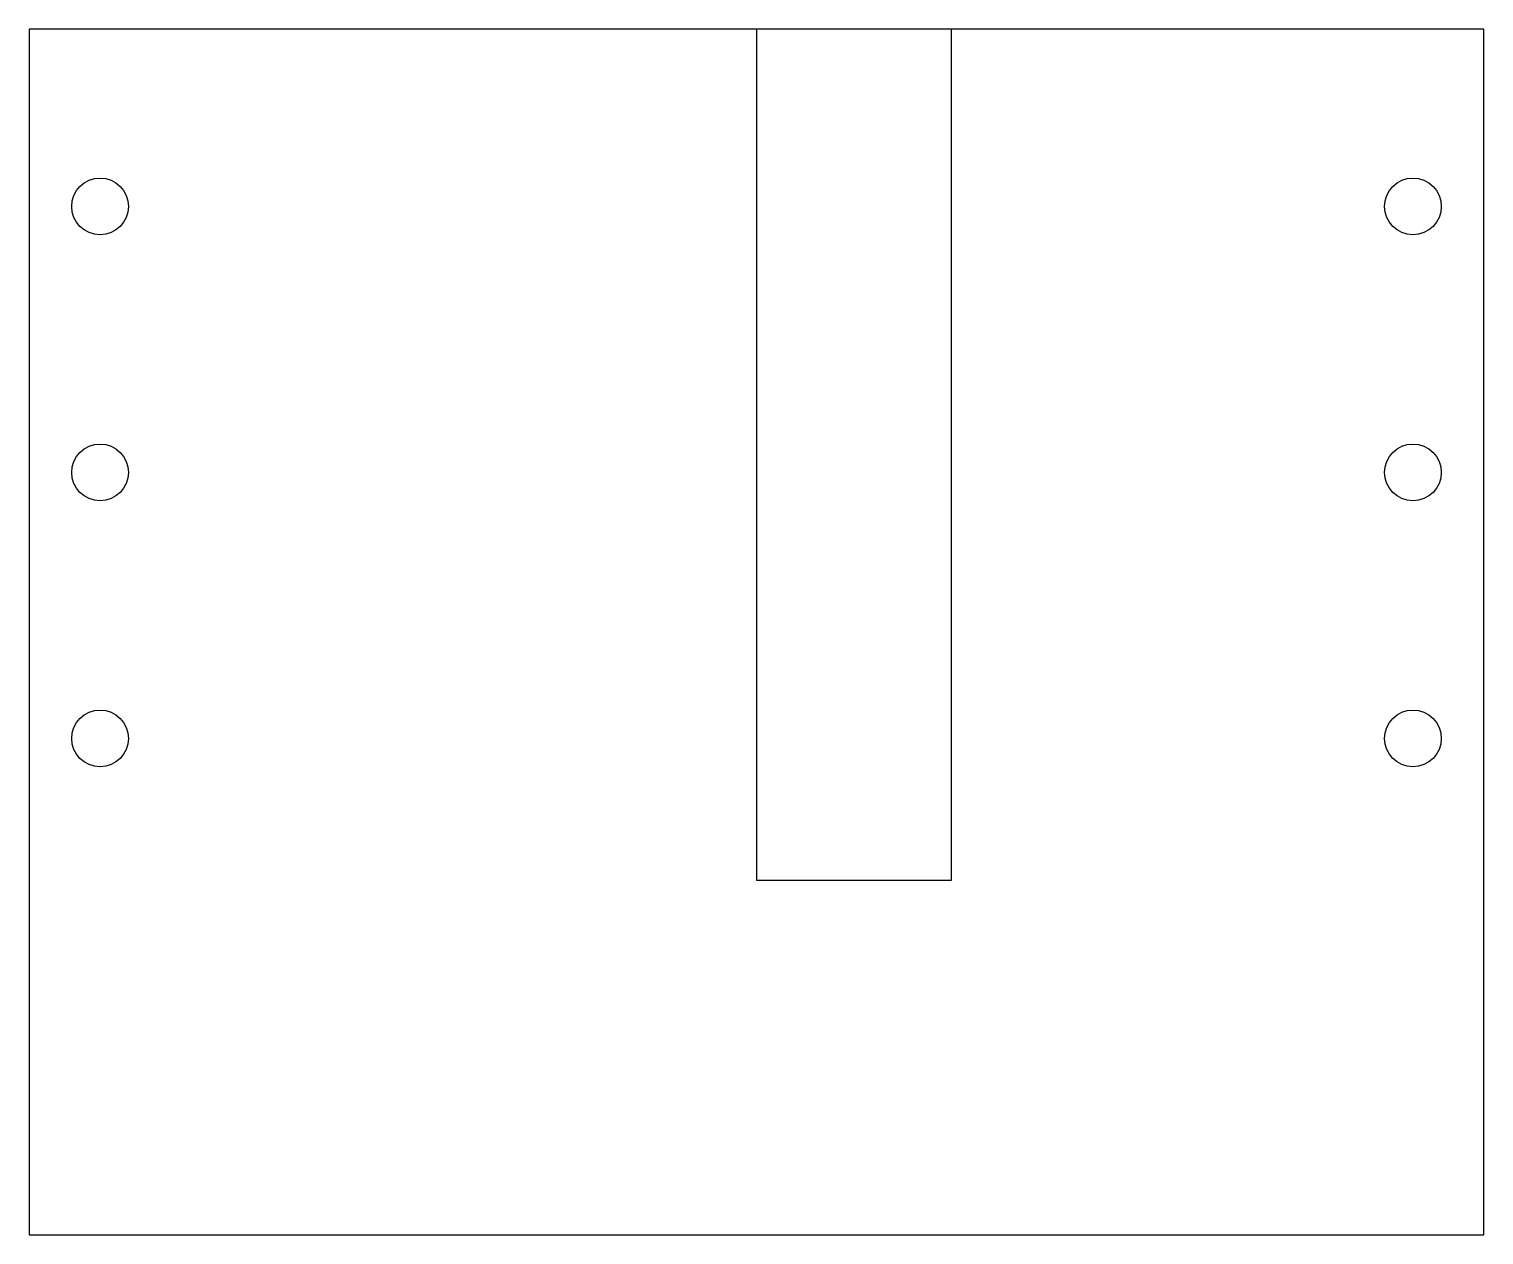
# Model space of a CAD drawing. Header units: millimetres. Extents: x 86 to 168, y -179.1 to -111.1.
import ezdxf

# ---------------------------------------------------------------- set-up
doc = ezdxf.new("R2010")
doc.units = ezdxf.units.MM
doc.layers.get('0').update_dxf_attribs({"linetype": 'CONTINUOUS'})

msp = doc.modelspace()

# ---------------------------------------------------------------- linework, layer by layer
for p, q in [((94, -111.102), (86, -111.102)), ((86, -111.102), (86, -160.564)), ((127, -111.102), (127, -159.102)), ((138, -159.102), (138, -111.102)), ((127, -159.102), (138, -159.102))]:
    msp.add_line(p, q)
msp.add_lwpolyline([(168, -111.102), (86, -111.102), (86, -179.102), (168, -179.102)], close=True)
for centre in [(90, -121.102), (164, -121.102), (90, -136.102), (164, -136.102), (90, -151.102), (164, -151.102)]:
    msp.add_circle(centre, 1.6)

doc.saveas('drawing.dxf')
